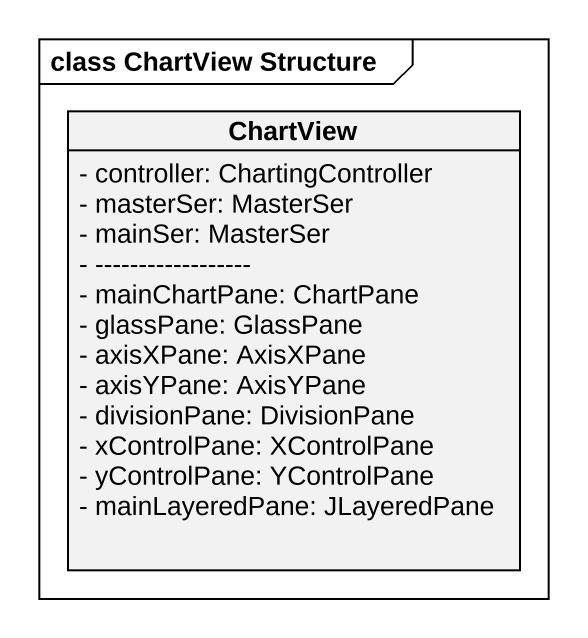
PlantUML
@startuml
mainframe class ChartView Structure
hide circle
hide empty members
skinparam classAttributeIconSize 0
class ChartView {
  - controller: ChartingController
  - masterSer: MasterSer
  - mainSer: MasterSer
  - ~--~--~--~--~--~--~--~--~--
  - mainChartPane: ChartPane
  - glassPane: GlassPane
  - axisXPane: AxisXPane
  - axisYPane: AxisYPane
  - divisionPane: DivisionPane
  - xControlPane: XControlPane
  - yControlPane: YControlPane
  - mainLayeredPane: JLayeredPane
}
@enduml
